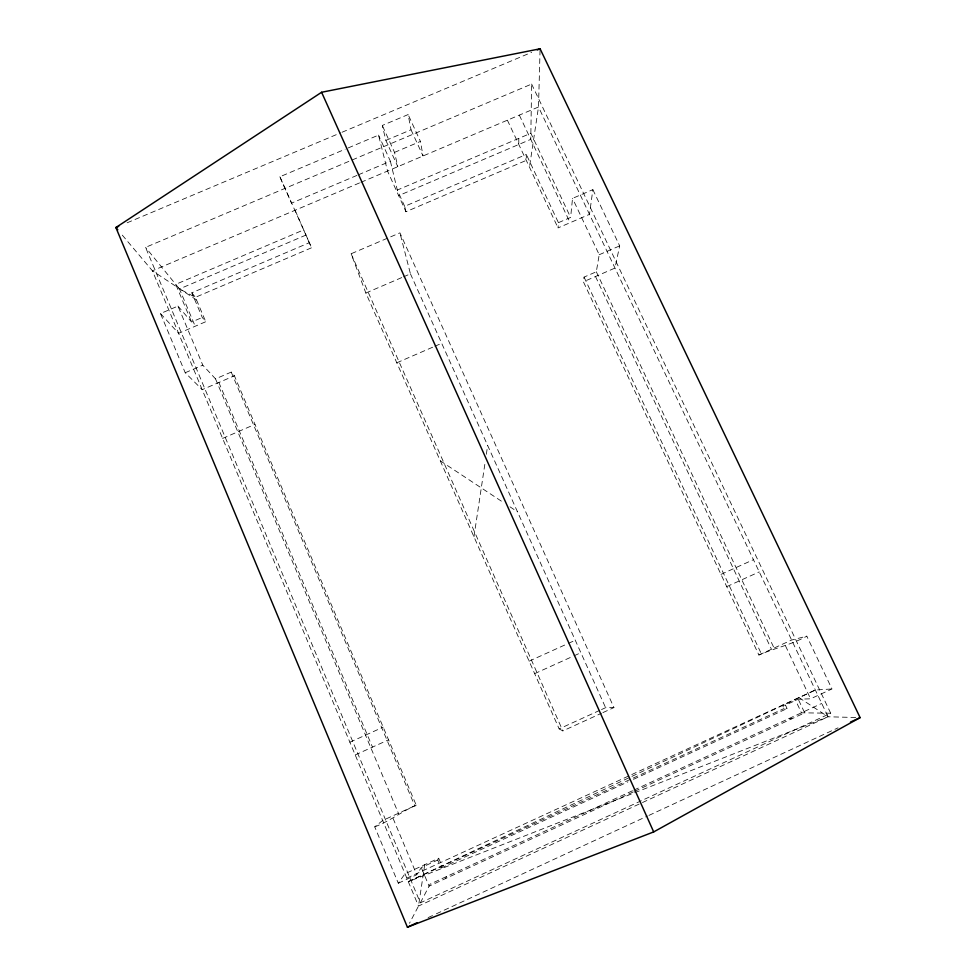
<?xml version="1.0" encoding="UTF-8"?>
<svg xmlns="http://www.w3.org/2000/svg" width="976" height="976" viewBox="0 0 976 976"><rect width="100%" height="100%" fill="white"/><g stroke="black" fill="none" stroke-linecap="round" stroke-linejoin="round"><path stroke-width="0.73" stroke-dasharray="4.88 3.66" d="M405.943 211.731L404.686 206.326L526.332 154.452L526.284 160.381L405.943 211.731L387.533 171.044L378.542 135.115L346.578 148.608M531.627 84.07L830.71 713.236L420.363 902.824L145.558 247.367L531.627 84.07L530.773 139.373L398.659 195.627M540.057 50.118L538.496 106.994L529.468 167.14M558.431 222.674L570.631 217.428L572.522 198.384L592.859 189.649L589.48 214.366L558.04 227.908L558.431 222.674L526.332 154.452M785.473 705.111L787.095 708.552L784.07 708.552L782.471 705.148L785.473 705.111L798.246 699.231L810.592 698.804L831.967 688.958L806.798 636.169C791.585 644.648 774.651 648.149 758.889 655.006L583.38 281.783L584.051 277.111L596.312 271.779L599.215 254.736L572.522 198.384M424.719 864.699L418.509 906.045L409.493 923.235M473.958 536.776L485.023 463.051M486.341 454.279L487.658 445.507M592.859 189.649L619.662 245.879L614.978 268.071L583.38 281.783M445.568 878.546L446.459 876.57M438.712 858.258L437.724 860.015L441.091 867.969L442.03 866.115L438.712 858.258L404.991 873.776L398.293 883.231L374.735 826.843L382.665 820.487L416.215 805.151L234.411 375.784L231.227 372.1L215.525 378.871L202.801 365.17L177.974 306.086L160.491 313.54L185.22 372.734L202.203 389.68L234.411 375.784M420.363 902.824L430.172 884.085L632.472 790.755M398.293 883.231L416.752 874.728L421.278 867.591L437.724 860.015M374.735 826.843C389.619 821.267 401.819 811.459 416.215 805.151M855.745 717.506L828.051 716.774L408.297 881.657L815.35 690.02L831.967 688.958M360.925 182.329L538.496 106.994L828.051 716.774L418.509 906.045L152.402 270.803L120.695 233.227M428.122 917.611L435.015 914.427M436.394 913.78L647.564 816.021M648.942 815.387L838.03 727.852M406.809 878.132L815.35 690.02M408.297 881.657L784.07 708.552M441.091 867.969L627.934 781.886M633.473 779.336L787.095 708.552M633.851 790.121L821.731 703.452M633.217 791.963L429.098 886.147L421.278 867.591M634.595 791.329L804.675 712.858L798.246 699.231M602.887 712.614L613.941 707.576L399.928 232.874L351.116 253.76L365.854 293.02L559.15 728.889L600.142 710.174M601.509 709.552L605.608 707.685L613.941 707.576M559.15 728.889L562.859 730.902L601.509 713.249M758.889 655.006L791.609 640.036L806.798 636.169M349.884 742.211L383.19 727.144M529.114 661.155L567.129 643.953M568.483 643.343L575.279 640.268M720.971 574.376L753.46 559.687M355.215 754.936L388.558 739.832M534.653 673.647L572.717 656.409M574.071 655.787L580.879 652.712M726.73 586.625L759.255 571.899M222.613 438.419L254.98 424.365M396.805 362.791L433.527 346.846M434.881 346.26L441.689 343.308M599.215 254.736L619.662 245.879M365.854 293.02L402.088 277.44M403.478 276.842L410.445 273.853L399.928 232.874M185.22 372.734L202.801 365.17M160.491 313.54L178.608 333.341L205.741 321.726L202.264 317.468L191.833 292.8L309.282 242.743L311.588 247.77L195.42 297.314L179.474 288.945L145.558 247.367M177.974 306.086L191.589 322.031L202.264 317.468M359.522 182.927L152.402 270.803L196.518 299.925M309.282 242.743L303.646 229.921L175.729 284.345L191.589 322.031M404.686 206.326L397.317 190.064L530.871 133.248L570.631 217.428M306 235.07L179.474 288.945L195.188 326.24M356.948 175.412L291.458 203.167L279.868 176.778L345.187 149.206M385.874 140.41L411.03 129.771L408.127 114.57L382.287 125.465L385.874 140.41L397.805 166.689L394.536 152.39L382.287 125.465M394.536 152.39L420.436 141.422L408.127 114.57M358.338 174.814L390.388 161.235L378.542 135.115M127.124 222.796L340.636 132.834M342.039 132.248L531.664 52.35M830.71 713.236L801.455 712.809L795.098 699.341M788.815 718.641L791.902 718.751M440.261 460.806L502.506 501.896M509.984 506.837L517.475 511.766M798.954 697.572L828.051 716.774M191.833 292.8L195.42 297.314L205.741 321.726M785.521 645.905L810.592 698.804M596.312 271.779L774.31 648.576M519.33 115.131L570.106 222.711M595.506 276.513L771.455 649.26M584.051 277.111L761.609 654.384M507.386 120.194L558.04 227.908M411.03 129.771L423.035 155.977L420.436 141.422M279.868 176.778L303.646 229.921M410.445 273.853L605.608 707.685M351.116 253.76L562.859 730.902M295.106 210.255L311.588 247.77M231.227 372.1L414.983 806.274M218.88 382.482L372.478 747.116M215.525 378.871L398.623 813.752M393.108 818.449L416.752 874.728M390.388 161.235L397.317 190.064M518.768 138.397L518.805 144.472"/><path stroke-width="1.46" d="M321.604 92.269L115.888 227.53L407.419 927.2L653.688 831.918L860.112 717.628L540.094 48.8L321.604 92.269L653.688 831.918M407.419 927.2L417.081 922.723M850.45 722.094L860.112 717.628M118.694 226.347L115.888 227.53L117.815 229.811M537.276 49.983L540.094 48.8"/></g></svg>
